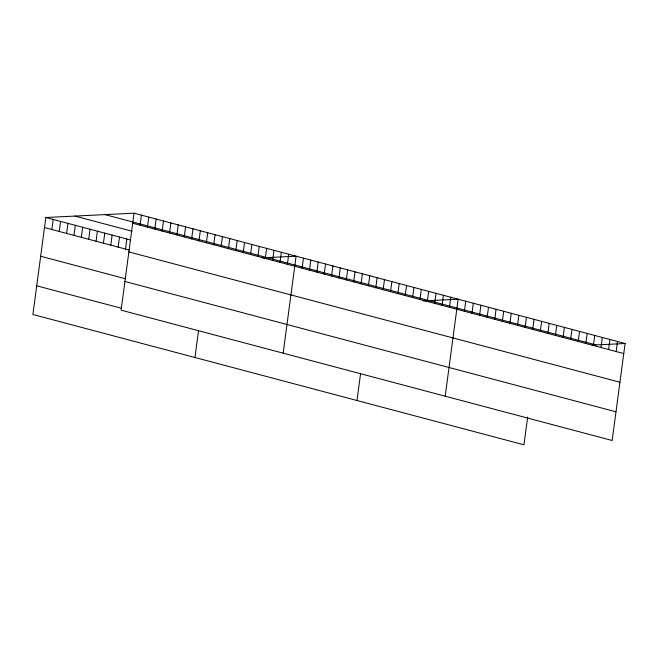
<?xml version="1.0" encoding="UTF-8"?>
<svg xmlns="http://www.w3.org/2000/svg" width="658" height="658" viewBox="0 0 658 658"><rect width="100%" height="100%" fill="white"/><g stroke="black" fill="none" stroke-linecap="round" stroke-linejoin="round"><path stroke-width="0.99" d="M134.043 213.184L121.105 310.165L612.162 440.498L625.1 343.509L134.043 213.184L45.838 217.502L32.9 314.491L523.957 444.816L527.658 417.09M51.867 229.51L53.208 219.459M59.228 231.468L60.569 221.409M66.598 233.417L67.938 223.366M73.959 235.375L75.308 225.324M81.329 237.332L82.669 227.273M88.698 239.282L90.039 229.231M96.06 241.239L97.4 231.188M103.429 243.197L104.77 233.146M110.791 245.146L112.131 235.095M118.16 247.104L119.501 237.053M125.522 249.061L126.862 239.01M140.072 225.192L141.412 215.133M147.433 227.142L148.774 217.091M154.803 229.099L156.143 219.048M162.164 231.057L163.505 220.998M169.534 233.006L170.874 222.955M176.895 234.964L178.236 224.913M184.265 236.921L185.605 226.862M191.626 238.87L192.967 228.82M198.996 240.828L200.336 230.777M206.357 242.786L207.706 232.735M194.949 357.5L198.519 330.719M213.727 244.735L215.067 234.684M221.096 246.692L222.437 236.641M228.458 248.65L229.798 238.599M235.827 250.599L237.168 240.548M243.189 252.557L244.529 242.506M250.558 254.514L251.899 244.463M257.92 256.472L259.26 246.413M265.289 258.421L266.63 248.37M272.651 260.379L273.991 250.328M280.02 262.336L281.361 252.277M287.381 264.286L288.73 254.235M283.154 353.173L296.092 256.192L261.991 257.862M302.121 268.201L303.461 258.142M309.482 270.15L310.823 260.099M316.852 272.108L318.192 262.057M324.213 274.065L325.554 264.006M331.583 276.015L332.923 265.964M338.944 277.972L340.285 267.921M346.314 279.93L347.654 269.87M353.675 281.879L355.016 271.828M361.045 283.837L362.385 273.786M368.406 285.794L369.747 275.743M356.998 400.508L360.568 373.728M375.776 287.743L377.116 277.692M383.137 289.701L384.486 279.65M390.507 291.659L391.847 281.608M397.876 293.608L399.217 283.557M405.238 295.565L406.578 285.514M412.607 297.523L413.948 287.472M419.969 299.48L421.309 289.421M427.338 301.43L428.679 291.379M434.699 303.387L436.04 293.336M442.069 305.345L443.41 295.286M449.43 307.294L450.771 297.243M445.203 396.182L458.141 299.201L423.036 300.92M464.392 311.267L465.732 301.216M471.975 313.282L473.316 303.223M479.567 315.297L480.908 305.238M487.159 317.304L488.499 307.253M494.742 319.319L496.083 309.268M502.334 321.334L503.674 311.283M509.925 323.349L511.266 313.298M517.509 325.365L518.849 315.314M525.1 327.38L526.441 317.329M532.692 329.395L534.033 319.344M540.276 331.41L541.624 321.351M547.867 333.425L549.208 323.366M555.459 335.432L556.8 325.381M563.042 337.447L564.391 327.396M570.634 339.462L571.975 329.411M578.226 341.477L579.566 331.426M585.817 343.492L587.158 333.441M593.401 345.508L594.742 335.457M600.993 347.523L602.333 337.464M608.584 349.538L609.925 339.479M616.168 351.545L617.508 341.494M591.994 345.129L625.1 343.509M104.935 214.607L595.992 344.94M132.702 223.235L623.759 353.56M74.946 216.079L132.036 231.229M45.838 217.502L130.547 239.981M44.497 227.553L129.207 250.04M128.878 251.924L619.935 382.249M40.673 256.242L125.382 278.729M124.93 281.484L615.987 411.809M36.725 285.802L121.434 308.281"/></g></svg>
